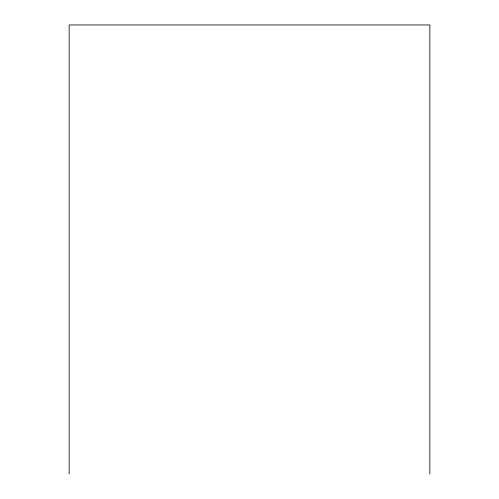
<?xml version="1.0" encoding="UTF-8"?>
<svg xmlns="http://www.w3.org/2000/svg" width="499" height="499" viewBox="0 0 499 499"><rect width="100%" height="100%" fill="white"/><g stroke="black" fill="none" stroke-linecap="round" stroke-linejoin="round"><path stroke-width="0.75" d="M429.851 474.05L429.851 24.95L69.149 24.95L69.149 474.05"/></g></svg>
